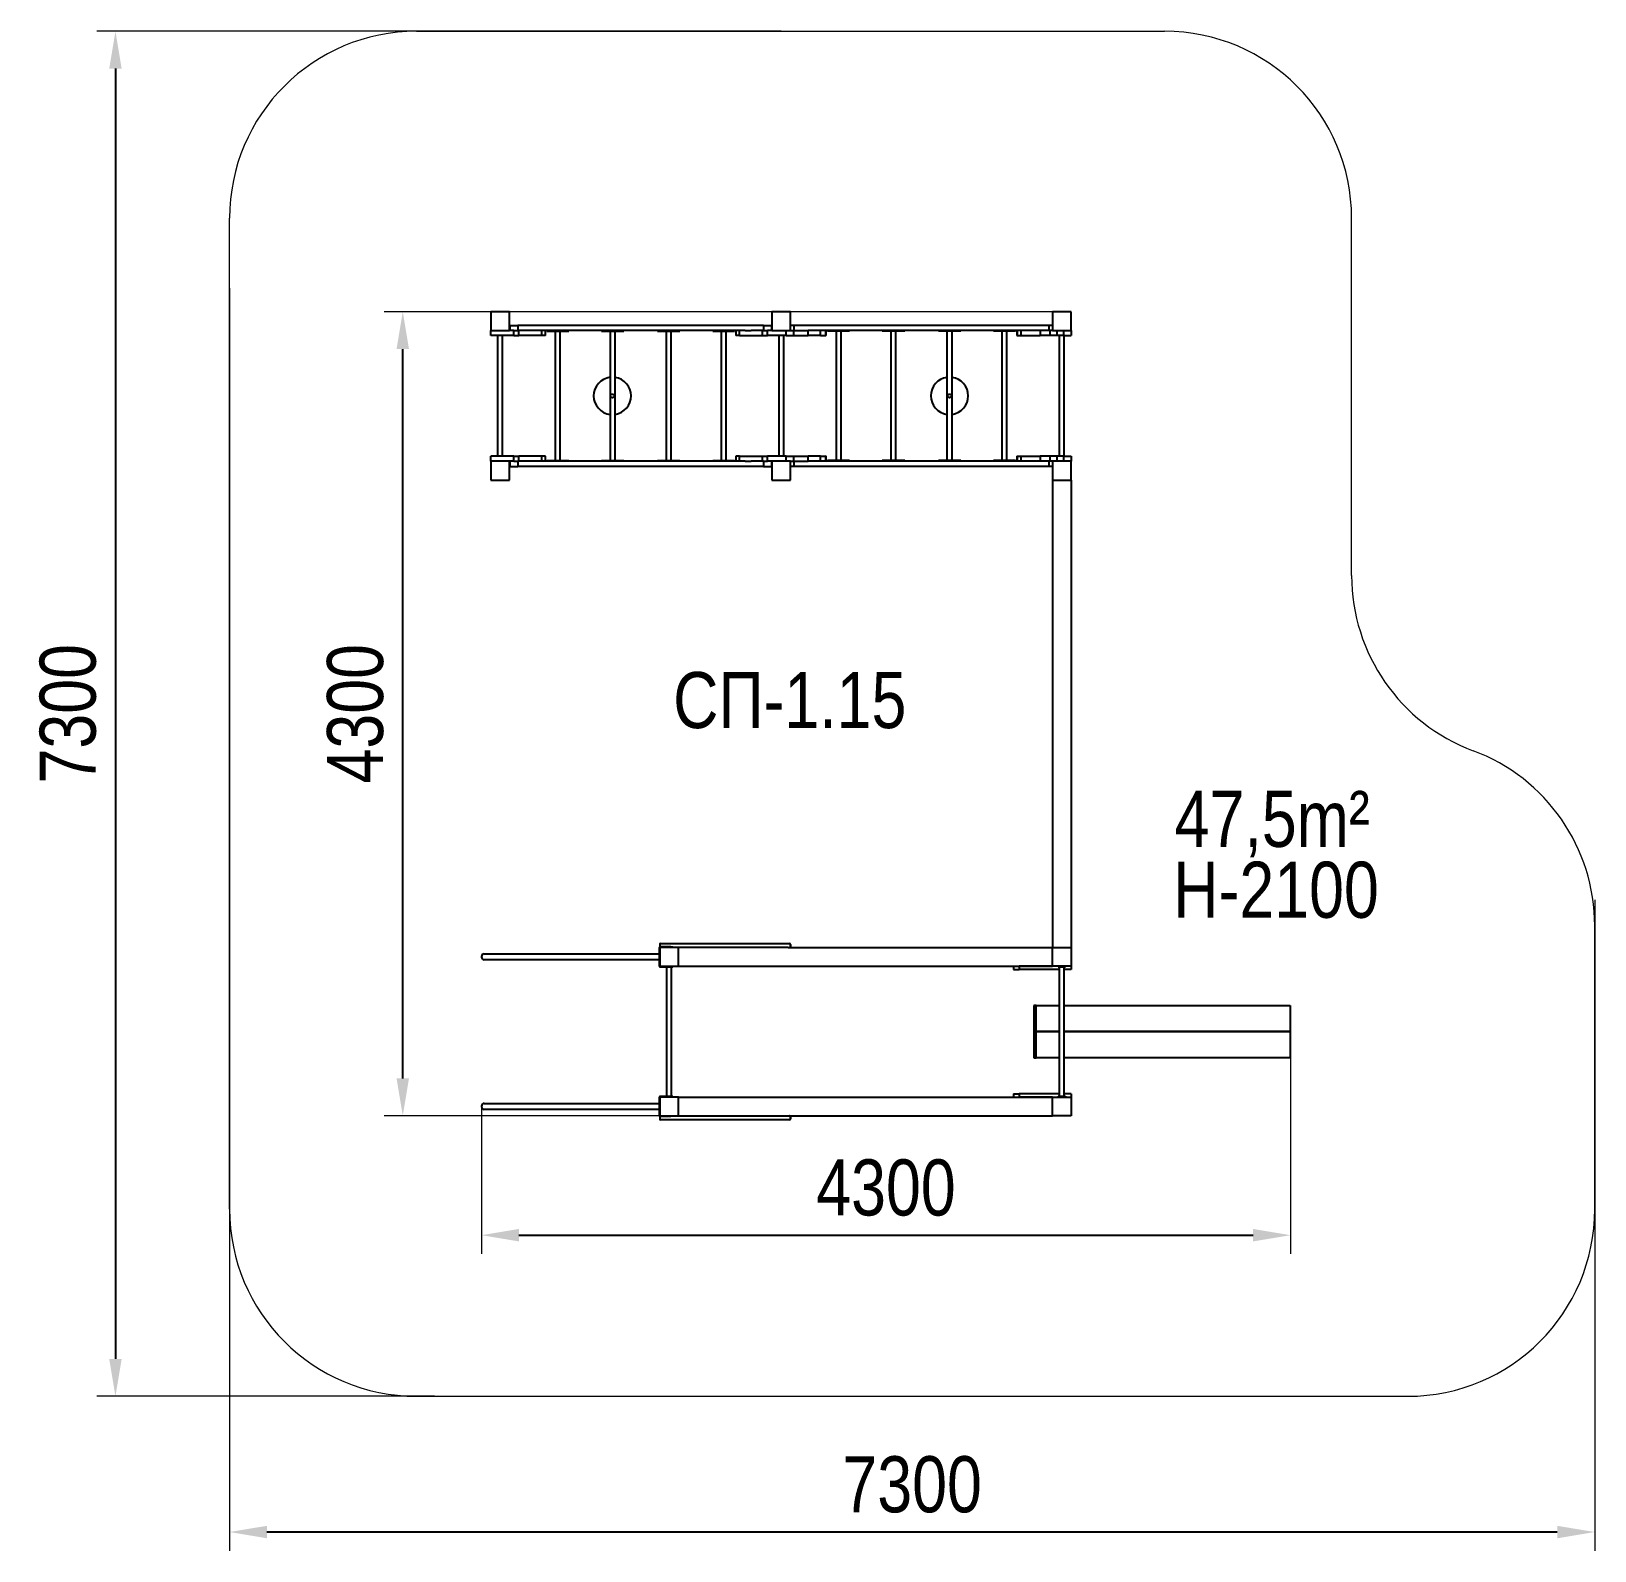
# Model space of a CAD drawing. Header units: millimetres. Extents: x -4784 to 3577, y -3849 to 4277.
import ezdxf

# ---------------------------------------------------------------- set-up
doc = ezdxf.new("R2010")
doc.units = ezdxf.units.MM
for name, color, linetype in [('DIKOM_АРТИКУЛ', 7, 'Continuous'), ('DIKOM_ЗОНА', 80, 'Continuous'), ('DIKOM_ОБЪЕКТ', 7, 'Continuous'), ('DIKOM_РАЗМЕР_ЗОНА', 7, 'Continuous'), ('DIKOM_РАЗМЕР_ОБЪЕКТА', 7, 'Continuous')]:
    doc.layers.add(name, color=color, linetype=linetype)
doc.styles.add('style1', font='arial.ttf', dxfattribs={"width": 0.8})
doc.dimstyles.new('1-50', dxfattribs={"dimtxt": 300, "dimasz": 200, "dimexe": 100, "dimexo": 0, "dimgap": 100, "dimtad": 1, "dimdec": 0, "dimtxsty": 'style1', "dimcen": 0, "dimclrd": 7, "dimclre": 7, "dimadec": 1, "dimazin": 2, "dimtfac": 1, "dimtdec": 0, "dimtmove": 0, "dimatfit": 3, "dimfxl": 0, "dimlwd": 25, "dimlwe": 18, "dimarcsym": 0})

# ---------------------------------------------------------------- blocks, each defined once
blk = doc.blocks.new('*D0')
at = {"layer": 'Defpoints', "color": 0, "transparency": 16777216}
for p in [(-3723.2, 2903.9), (3576.8, -368.2), (-3723.2, -3749)]:
    blk.add_point(p, dxfattribs=at)
at = {"layer": 'DIKOM_РАЗМЕР_ЗОНА', "color": 7, "lineweight": 18, "transparency": 16777216}
for p, q in [((-3723.2, 2903.9), (-3723.2, -3849)), ((3576.8, -368.2), (3576.8, -3849))]:
    blk.add_line(p, q, dxfattribs=at)
at = {"layer": 'DIKOM_РАЗМЕР_ЗОНА', "color": 7, "lineweight": 25, "transparency": 16777216}
blk.add_line((3376.8, -3749), (-3523.2, -3749), dxfattribs=at)
at = {"layer": 'DIKOM_РАЗМЕР_ЗОНА', "color": 7, "transparency": 16777216}
for points in [[(-3523.2, -3715.7), (-3523.2, -3782.3), (-3723.2, -3749)], [(3376.8, -3715.7), (3376.8, -3782.3), (3576.8, -3749)]]:
    blk.add_solid(points, dxfattribs=at)
at = {"layer": 'DIKOM_РАЗМЕР_ЗОНА', "color": 0, "transparency": 16777216, "insert": (-73.2, -3495.7), "char_height": 300, "attachment_point": 5, "style": 'style1'}
blk.add_mtext('7300', dxfattribs=at)
blk = doc.blocks.new('*D1')
at = {"layer": 'Defpoints', "color": 0, "transparency": 16777216}
for p in [(-773.3, 4277.3), (-4333.5, -3022.9), (-2627.7, -3022.9)]:
    blk.add_point(p, dxfattribs=at)
at = {"layer": 'DIKOM_РАЗМЕР_ЗОНА', "color": 7, "lineweight": 18, "transparency": 16777216}
for p, q in [((-773.3, 4277.3), (-4433.5, 4277.3)), ((-2627.7, -3022.9), (-4433.5, -3022.9))]:
    blk.add_line(p, q, dxfattribs=at)
at = {"layer": 'DIKOM_РАЗМЕР_ЗОНА', "color": 7, "lineweight": 25, "transparency": 16777216}
blk.add_line((-4333.5, 4077.3), (-4333.5, -2822.9), dxfattribs=at)
at = {"layer": 'DIKOM_РАЗМЕР_ЗОНА', "color": 7, "transparency": 16777216}
for points in [[(-4366.8, 4077.3), (-4300.2, 4077.3), (-4333.5, 4277.3)], [(-4366.8, -2822.9), (-4300.2, -2822.9), (-4333.5, -3022.9)]]:
    blk.add_solid(points, dxfattribs=at)
at = {"layer": 'DIKOM_РАЗМЕР_ЗОНА', "color": 0, "transparency": 16777216, "insert": (-4586.8, 627.2), "char_height": 300, "attachment_point": 5, "rotation": 90, "style": 'style1'}
blk.add_mtext('7300', dxfattribs=at)
blk = doc.blocks.new('*D2')
at = {"layer": 'Defpoints', "color": 0, "transparency": 16777216}
for p in [(1949.9, -1210.1), (-2376.2, -1471.7), (1949.9, -2161.5)]:
    blk.add_point(p, dxfattribs=at)
at = {"layer": 'DIKOM_РАЗМЕР_ОБЪЕКТА', "color": 7, "lineweight": 18, "transparency": 16777216}
for p, q in [((1949.9, -1210.1), (1949.9, -2261.5)), ((-2376.2, -1471.7), (-2376.2, -2261.5))]:
    blk.add_line(p, q, dxfattribs=at)
at = {"layer": 'DIKOM_РАЗМЕР_ОБЪЕКТА', "color": 7, "lineweight": 25, "transparency": 16777216}
blk.add_line((-2176.2, -2161.5), (1749.9, -2161.5), dxfattribs=at)
at = {"layer": 'DIKOM_РАЗМЕР_ОБЪЕКТА', "color": 7, "transparency": 16777216}
for points in [[(-2176.2, -2128.2), (-2176.2, -2194.8), (-2376.2, -2161.5)], [(1749.9, -2128.2), (1749.9, -2194.8), (1949.9, -2161.5)]]:
    blk.add_solid(points, dxfattribs=at)
at = {"layer": 'DIKOM_РАЗМЕР_ОБЪЕКТА', "color": 0, "transparency": 16777216, "insert": (-213.2, -1908.2), "char_height": 300, "attachment_point": 5, "style": 'style1'}
blk.add_mtext('4300', dxfattribs=at)
blk = doc.blocks.new('*D3')
at = {"layer": 'Defpoints', "color": 0, "transparency": 16777216}
for p in [(-2797, 2777.3), (676.8, 2777.3), (16.8, -1522.9)]:
    blk.add_point(p, dxfattribs=at)
at = {"layer": 'DIKOM_РАЗМЕР_ОБЪЕКТА', "color": 7, "lineweight": 18, "transparency": 16777216}
for p, q in [((676.8, 2777.3), (-2897, 2777.3)), ((16.8, -1522.9), (-2897, -1522.9))]:
    blk.add_line(p, q, dxfattribs=at)
at = {"layer": 'DIKOM_РАЗМЕР_ОБЪЕКТА', "color": 7, "lineweight": 25, "transparency": 16777216}
blk.add_line((-2797, -1322.9), (-2797, 2577.3), dxfattribs=at)
at = {"layer": 'DIKOM_РАЗМЕР_ОБЪЕКТА', "color": 7, "transparency": 16777216}
for points in [[(-2830.3, 2577.3), (-2763.7, 2577.3), (-2797, 2777.3)], [(-2830.3, -1322.9), (-2763.7, -1322.9), (-2797, -1522.9)]]:
    blk.add_solid(points, dxfattribs=at)
at = {"layer": 'DIKOM_РАЗМЕР_ОБЪЕКТА', "color": 0, "transparency": 16777216, "insert": (-3050.3, 627.2), "char_height": 300, "attachment_point": 5, "rotation": 90, "style": 'style1'}
blk.add_mtext('4300', dxfattribs=at)

msp = doc.modelspace()

# ---------------------------------------------------------------- linework, layer by layer
at = {"layer": 'DIKOM_ЗОНА', "color": 3, "lineweight": 15}
for p, q in [((-2723.2, 4277.3), (1276.8, 4277.3)), ((-3723.2, -2022.9), (-3723.2, 3277.3)), ((2276.8, 1366.4), (2276.8, 3277.3)), ((3576.8, -2022.9), (3576.8, -507.1)), ((-2723.2, -3022.9), (2576.8, -3022.9))]:
    msp.add_line(p, q, dxfattribs=at)
for centre, start, end in [((-2723.2, 3277.3), 90, 180), ((1276.8, 3277.3), 0, 90), ((3276.8, 1366.4), 180, 249.51268), ((2576.8, -507.1), 0, 69.51268), ((-2723.2, -2022.9), 180, 270), ((2576.8, -2022.9), 270, 0)]:
    msp.add_arc(centre, 1000, start, end, dxfattribs=at)
at = {"layer": 'DIKOM_ОБЪЕКТ'}
for p, q in [((-2326.4, 2777.3), (-2326.4, 2677.3)), ((-2226.4, 2777.3), (-2326.4, 2777.3)), ((-2226.4, 2677.3), (-2226.4, 2777.3)), ((-723.3, 2777.3), (-823.3, 2777.3)), ((-823.3, 2777.3), (-823.3, 2677.3)), ((-723.3, 2677.3), (-723.3, 2777.3)), ((676.8, 2777.3), (676.8, 2677.3)), ((776.8, 2777.3), (676.8, 2777.3)), ((776.8, 2677.3), (776.8, 2777.3)), ((-2326.4, 2677.3), (-2226.4, 2677.3)), ((-2326.4, 2650.3), (-2326.4, 2677.3)), ((-2203.3, 2677.3), (-2226.4, 2677.3)), ((-2224.8, 2704.3), (-2224.8, 2677.3)), ((-2224.8, 2704.3), (-2182.2, 2704.3)), ((-2203.3, 2650.3), (-2203.3, 2677.3)), ((-2203.3, 2677.3), (-2188.7, 2677.3)), ((-2188.7, 2677.3), (-2182.2, 2677.3)), ((-2182.2, 2704.3), (-2182.2, 2677.3)), ((-867.4, 2704.3), (-2182.2, 2704.3)), ((-2107.2, 2677.3), (-2182.2, 2677.3)), ((-2175.9, 2650.3), (-2175.9, 2677.3)), ((-2091.9, 2677.3), (-2107.2, 2677.3)), ((-966.3, 2677.3), (-2091.9, 2677.3)), ((-2052.9, 2650.3), (-2052.9, 2677.3)), ((-2033.9, 2650.3), (-2033.9, 2677.3)), ((-2027.1, 2677.3), (-2027.1, 2673.3)), ((-2002, 2677.3), (-2002, 2673.3)), ((-1924.7, 2677.3), (-1924.7, 2673.3)), ((-1909.9, 2673.3), (-1909.9, 2677.3)), ((-1734.6, 2677.3), (-1734.6, 2673.3)), ((-1713, 2677.3), (-1713, 2673.3)), ((-1633.3, 2677.3), (-1633.3, 2673.3)), ((-1614.8, 2673.3), (-1614.8, 2677.3)), ((-1434.9, 2677.3), (-1434.9, 2673.3)), ((-1416.4, 2677.3), (-1416.4, 2673.3)), ((-1336.7, 2677.3), (-1336.7, 2673.3)), ((-1315.1, 2673.3), (-1315.1, 2677.3)), ((-1139.8, 2677.3), (-1139.8, 2673.3)), ((-1125, 2677.3), (-1125, 2673.3)), ((-1047.7, 2677.3), (-1047.7, 2673.3)), ((-1022.5, 2673.3), (-1022.5, 2677.3)), ((-1015.8, 2677.3), (-1015.8, 2650.3)), ((-996.8, 2650.3), (-996.8, 2677.3)), ((-966.3, 2677.3), (-933.8, 2677.3)), ((-867.4, 2677.3), (-933.8, 2677.3)), ((-873.8, 2650.3), (-873.8, 2677.3)), ((-867.4, 2704.3), (-867.4, 2677.3)), ((-867.4, 2704.3), (-824.8, 2704.3)), ((-867.4, 2677.3), (-861.1, 2677.3)), ((-861.1, 2677.3), (-846.4, 2677.3)), ((-846.4, 2650.3), (-846.4, 2677.3)), ((-823.3, 2677.3), (-846.4, 2677.3)), ((-824.8, 2704.3), (-824.8, 2677.3)), ((-823.3, 2677.3), (-723.3, 2677.3)), ((-746.4, 2650.3), (-746.4, 2677.3)), ((-723.2, 2677.3), (-723.2, 2704.3)), ((-705, 2704.3), (-723.2, 2704.3)), ((-723.2, 2677.3), (-705.3, 2677.3)), ((-705.3, 2650.3), (-705.3, 2677.3)), ((-705.3, 2677.3), (-628.6, 2677.3)), ((-705, 2677.3), (-705, 2704.3)), ((658.6, 2704.3), (-705, 2704.3)), ((-628.6, 2650.3), (-628.6, 2677.3)), ((-622, 2677.3), (-628.6, 2677.3)), ((612.4, 2677.3), (-622, 2677.3)), ((-563.7, 2650.3), (-563.7, 2677.3)), ((-534.4, 2650.3), (-534.4, 2677.3)), ((-532.3, 2650.3), (-532.3, 2677.3)), ((-525.5, 2677.3), (-525.5, 2673.3)), ((-510.7, 2673.3), (-510.7, 2677.3)), ((-433.4, 2673.3), (-433.4, 2677.3)), ((-408.3, 2673.3), (-408.3, 2677.3)), ((-233, 2677.3), (-233, 2673.3)), ((-214.6, 2673.3), (-214.6, 2677.3)), ((-134.8, 2673.3), (-134.8, 2677.3)), ((-113.2, 2673.3), (-113.2, 2677.3)), ((66.8, 2677.3), (66.8, 2673.3)), ((88.3, 2673.3), (88.3, 2677.3)), ((168.1, 2673.3), (168.1, 2677.3)), ((186.5, 2673.3), (186.5, 2677.3)), ((361.8, 2677.3), (361.8, 2673.3)), ((386.9, 2673.3), (386.9, 2677.3)), ((464.2, 2673.3), (464.2, 2677.3)), ((479.1, 2673.3), (479.1, 2677.3)), ((485.8, 2677.3), (485.8, 2650.3)), ((488.1, 2677.3), (488.1, 2650.3)), ((507.7, 2677.3), (507.7, 2650.3)), ((610.9, 2677.3), (610.9, 2650.3)), ((663.2, 2677.3), (612.4, 2677.3)), ((658.6, 2677.3), (658.6, 2704.3)), ((676.8, 2704.3), (658.6, 2704.3)), ((663.2, 2677.3), (663.2, 2650.3)), ((676.8, 2677.3), (663.2, 2677.3)), ((676.8, 2677.3), (776.8, 2677.3)), ((699.9, 2677.3), (699.9, 2650.3)), ((736.8, 2677.3), (736.8, 2650.3)), ((776.8, 2677.3), (776.8, 2650.3)), ((-2203.3, 2650.3), (-2326.4, 2650.3)), ((-2289.9, 2650.3), (-2289.9, 2004.3)), ((-2262.9, 2004.3), (-2262.9, 2650.3)), ((-2203.3, 2650.3), (-2175.9, 2650.3)), ((-2052.9, 2650.3), (-2175.9, 2650.3)), ((-2033.9, 2650.3), (-2052.9, 2650.3)), ((-2027.1, 2673.3), (-2002, 2673.3)), ((-2002, 2673.3), (-1924.7, 2673.3)), ((-1982, 2673.3), (-1982, 1981.3)), ((-1955, 1981.3), (-1955, 2673.3)), ((-1924.7, 2673.3), (-1909.9, 2673.3)), ((-1734.6, 2673.3), (-1713, 2673.3)), ((-1713, 2673.3), (-1633.3, 2673.3)), ((-1688.2, 2673.3), (-1688.2, 1981.3)), ((-1661.2, 1981.3), (-1661.2, 2673.3)), ((-1633.3, 2673.3), (-1614.8, 2673.3)), ((-1434.9, 2673.3), (-1416.4, 2673.3)), ((-1416.4, 2673.3), (-1336.7, 2673.3)), ((-1388.5, 2673.3), (-1388.5, 1981.3)), ((-1361.5, 1981.3), (-1361.5, 2673.3)), ((-1336.7, 2673.3), (-1315.1, 2673.3)), ((-1139.8, 2673.3), (-1125, 2673.3)), ((-1125, 2673.3), (-1047.7, 2673.3)), ((-1094.7, 2673.3), (-1094.7, 1981.3)), ((-1067.7, 1981.3), (-1067.7, 2673.3)), ((-1047.7, 2673.3), (-1022.5, 2673.3)), ((-996.8, 2650.3), (-1015.8, 2650.3)), ((-996.8, 2650.3), (-873.8, 2650.3)), ((-873.8, 2650.3), (-846.4, 2650.3)), ((-746.4, 2650.3), (-846.4, 2650.3)), ((-786.8, 2650.3), (-786.8, 2004.3)), ((-759.8, 2004.3), (-759.8, 2650.3)), ((-746.4, 2650.3), (-705.3, 2650.3)), ((-705.3, 2650.3), (-628.6, 2650.3)), ((-563.7, 2650.3), (-628.6, 2650.3)), ((-563.7, 2650.3), (-534.4, 2650.3)), ((-532.3, 2650.3), (-534.4, 2650.3)), ((-510.7, 2673.3), (-525.5, 2673.3)), ((-433.4, 2673.3), (-510.7, 2673.3)), ((-480.4, 2673.3), (-480.4, 1981.3)), ((-453.4, 1981.3), (-453.4, 2673.3)), ((-408.3, 2673.3), (-433.4, 2673.3)), ((-214.6, 2673.3), (-233, 2673.3)), ((-134.8, 2673.3), (-214.6, 2673.3)), ((-186.6, 2673.3), (-186.6, 1981.3)), ((-159.6, 1981.3), (-159.6, 2673.3)), ((-113.2, 2673.3), (-134.8, 2673.3)), ((88.3, 2673.3), (66.8, 2673.3)), ((168.1, 2673.3), (88.3, 2673.3)), ((113.1, 2673.3), (113.1, 1981.3)), ((140.1, 1981.3), (140.1, 2673.3)), ((186.5, 2673.3), (168.1, 2673.3)), ((386.9, 2673.3), (361.8, 2673.3)), ((464.2, 2673.3), (386.9, 2673.3)), ((406.9, 2673.3), (406.9, 1981.3)), ((433.9, 1981.3), (433.9, 2673.3)), ((479.1, 2673.3), (464.2, 2673.3)), ((485.8, 2650.3), (488.1, 2650.3)), ((488.1, 2650.3), (507.7, 2650.3)), ((507.7, 2650.3), (610.9, 2650.3)), ((663.2, 2650.3), (610.9, 2650.3)), ((699.9, 2650.3), (663.2, 2650.3)), ((736.8, 2650.3), (699.9, 2650.3)), ((713.3, 2650.3), (713.3, 2004.3)), ((736.8, 2650.3), (776.8, 2650.3)), ((740.3, 2004.3), (740.3, 2650.3)), ((-2326.4, 1977.3), (-2326.4, 2004.3)), ((-2203.3, 2004.3), (-2326.4, 2004.3)), ((-2326.4, 1977.3), (-2326.4, 1877.3)), ((-2226.4, 1977.3), (-2326.4, 1977.3)), ((-2226.4, 1877.3), (-2226.4, 1977.3)), ((-2203.3, 1977.3), (-2226.4, 1977.3)), ((-2224.8, 1977.3), (-2224.8, 1950.3)), ((-2224.8, 1950.3), (-2182.2, 1950.3)), ((-2203.3, 1977.3), (-2203.3, 2004.3)), ((-2203.3, 2004.3), (-2175.9, 2004.3)), ((-2203.3, 1977.3), (-2188.7, 1977.3)), ((-2188.7, 1977.3), (-2182.2, 1977.3)), ((-2182.2, 1977.3), (-2182.2, 1950.3)), ((-2107.2, 1977.3), (-2182.2, 1977.3)), ((-867.4, 1950.3), (-2182.2, 1950.3)), ((-2175.9, 1977.3), (-2175.9, 2004.3)), ((-2052.9, 2004.3), (-2175.9, 2004.3)), ((-2091.9, 1977.3), (-2107.2, 1977.3)), ((-966.3, 1977.3), (-2091.9, 1977.3)), ((-2052.9, 1977.3), (-2052.9, 2004.3)), ((-2033.9, 2004.3), (-2052.9, 2004.3)), ((-2033.9, 1977.3), (-2033.9, 2004.3)), ((-2027.1, 1981.3), (-2027.1, 1977.3)), ((-2027.1, 1981.3), (-2002, 1981.3)), ((-2002, 1981.3), (-2002, 1977.3)), ((-2002, 1981.3), (-1924.7, 1981.3)), ((-1924.7, 1981.3), (-1924.7, 1977.3)), ((-1924.7, 1981.3), (-1909.9, 1981.3)), ((-1909.9, 1977.3), (-1909.9, 1981.3)), ((-1734.6, 1981.3), (-1734.6, 1977.3)), ((-1734.6, 1981.3), (-1713, 1981.3)), ((-1713, 1981.3), (-1713, 1977.3)), ((-1713, 1981.3), (-1633.3, 1981.3)), ((-1633.3, 1981.3), (-1633.3, 1977.3)), ((-1633.3, 1981.3), (-1614.8, 1981.3)), ((-1614.8, 1977.3), (-1614.8, 1981.3)), ((-1434.9, 1981.3), (-1434.9, 1977.3)), ((-1434.9, 1981.3), (-1416.4, 1981.3)), ((-1416.4, 1981.3), (-1416.4, 1977.3)), ((-1416.4, 1981.3), (-1336.7, 1981.3)), ((-1336.7, 1981.3), (-1336.7, 1977.3)), ((-1336.7, 1981.3), (-1315.1, 1981.3)), ((-1315.1, 1977.3), (-1315.1, 1981.3)), ((-1139.8, 1981.3), (-1139.8, 1977.3)), ((-1139.8, 1981.3), (-1125, 1981.3)), ((-1125, 1981.3), (-1125, 1977.3)), ((-1125, 1981.3), (-1047.7, 1981.3)), ((-1047.7, 1981.3), (-1047.7, 1977.3)), ((-1047.7, 1981.3), (-1022.5, 1981.3)), ((-1022.5, 1977.3), (-1022.5, 1981.3)), ((-1015.8, 2004.3), (-1015.8, 1977.3)), ((-996.8, 2004.3), (-1015.8, 2004.3)), ((-996.8, 1977.3), (-996.8, 2004.3)), ((-996.8, 2004.3), (-873.8, 2004.3)), ((-966.3, 1977.3), (-933.8, 1977.3)), ((-867.4, 1977.3), (-933.8, 1977.3)), ((-873.8, 1977.3), (-873.8, 2004.3)), ((-873.8, 2004.3), (-846.4, 2004.3)), ((-867.4, 1977.3), (-867.4, 1950.3)), ((-867.4, 1977.3), (-861.1, 1977.3)), ((-867.4, 1950.3), (-824.8, 1950.3)), ((-861.1, 1977.3), (-846.4, 1977.3)), ((-846.4, 1977.3), (-846.4, 2004.3)), ((-746.4, 2004.3), (-846.4, 2004.3)), ((-823.3, 1977.3), (-846.4, 1977.3)), ((-824.8, 1977.3), (-824.8, 1950.3)), ((-823.3, 1977.3), (-823.3, 1877.3)), ((-723.3, 1977.3), (-823.3, 1977.3)), ((-746.4, 1977.3), (-746.4, 2004.3)), ((-746.4, 2004.3), (-705.3, 2004.3)), ((-723.3, 1877.3), (-723.3, 1977.3)), ((-723.2, 1977.3), (-705.3, 1977.3)), ((-723.2, 1950.3), (-723.2, 1977.3)), ((-705, 1950.3), (-723.2, 1950.3)), ((-705.3, 1977.3), (-705.3, 2004.3)), ((-705.3, 2004.3), (-628.6, 2004.3)), ((-705.3, 1977.3), (-628.6, 1977.3)), ((-705, 1950.3), (-705, 1977.3)), ((658.6, 1950.3), (-705, 1950.3)), ((-628.6, 1977.3), (-628.6, 2004.3)), ((-563.7, 2004.3), (-628.6, 2004.3)), ((-622, 1977.3), (-628.6, 1977.3)), ((612.4, 1977.3), (-622, 1977.3)), ((-563.7, 1977.3), (-563.7, 2004.3)), ((-563.7, 2004.3), (-534.4, 2004.3)), ((-534.4, 1977.3), (-534.4, 2004.3)), ((-532.3, 2004.3), (-534.4, 2004.3)), ((-532.3, 1977.3), (-532.3, 2004.3)), ((-525.5, 1981.3), (-525.5, 1977.3)), ((-510.7, 1981.3), (-525.5, 1981.3)), ((-510.7, 1977.3), (-510.7, 1981.3)), ((-433.4, 1981.3), (-510.7, 1981.3)), ((-433.4, 1977.3), (-433.4, 1981.3)), ((-408.3, 1981.3), (-433.4, 1981.3)), ((-408.3, 1977.3), (-408.3, 1981.3)), ((-233, 1981.3), (-233, 1977.3)), ((-214.6, 1981.3), (-233, 1981.3)), ((-214.6, 1977.3), (-214.6, 1981.3)), ((-134.8, 1981.3), (-214.6, 1981.3)), ((-134.8, 1977.3), (-134.8, 1981.3)), ((-113.2, 1981.3), (-134.8, 1981.3)), ((-113.2, 1977.3), (-113.2, 1981.3)), ((66.8, 1981.3), (66.8, 1977.3)), ((88.3, 1981.3), (66.8, 1981.3)), ((88.3, 1977.3), (88.3, 1981.3)), ((168.1, 1981.3), (88.3, 1981.3)), ((168.1, 1977.3), (168.1, 1981.3)), ((186.5, 1981.3), (168.1, 1981.3)), ((186.5, 1977.3), (186.5, 1981.3)), ((361.8, 1981.3), (361.8, 1977.3)), ((386.9, 1981.3), (361.8, 1981.3)), ((386.9, 1977.3), (386.9, 1981.3)), ((464.2, 1981.3), (386.9, 1981.3)), ((464.2, 1977.3), (464.2, 1981.3)), ((479.1, 1981.3), (464.2, 1981.3)), ((479.1, 1977.3), (479.1, 1981.3)), ((485.8, 2004.3), (485.8, 1977.3)), ((485.8, 2004.3), (488.1, 2004.3)), ((488.1, 2004.3), (488.1, 1977.3)), ((488.1, 2004.3), (507.7, 2004.3)), ((507.7, 2004.3), (507.7, 1977.3)), ((507.7, 2004.3), (610.9, 2004.3)), ((610.9, 2004.3), (610.9, 1977.3)), ((663.2, 2004.3), (610.9, 2004.3)), ((663.2, 1977.3), (612.4, 1977.3)), ((658.6, 1950.3), (658.6, 1977.3)), ((676.8, 1950.3), (658.6, 1950.3)), ((663.2, 2004.3), (663.2, 1977.3)), ((699.9, 2004.3), (663.2, 2004.3)), ((676.8, 1977.3), (663.2, 1977.3)), ((776.8, 1977.3), (676.8, 1977.3)), ((676.8, 1977.3), (676.8, 1877.3)), ((699.9, 2004.3), (699.9, 1977.3)), ((736.8, 2004.3), (699.9, 2004.3)), ((736.8, 2004.3), (736.8, 1977.3)), ((736.8, 2004.3), (776.8, 2004.3)), ((776.8, 2004.3), (776.8, 1977.3)), ((776.8, 1877.3), (776.8, 1977.3)), ((-2326.4, 1877.3), (-2226.4, 1877.3)), ((-823.3, 1877.3), (-723.3, 1877.3)), ((676.8, 1877.3), (776.8, 1877.3)), ((676.8, 1877.3), (676.8, -622.7)), ((776.8, 1877.3), (776.8, -622.7)), ((-2361.2, -656.7), (-2244.2, -656.7)), ((-2244.2, -656.7), (-1426.2, -656.7)), ((-1426.2, -624.7), (-1426.2, -720.7)), ((-1423.2, -606.7), (-1423.2, -617.7)), ((-1323.2, -622.7), (-1423.2, -622.7)), ((-1423.2, -622.7), (-1423.2, -722.7)), ((-1363.2, -619.7), (-1421.2, -619.7)), ((-1418.2, -601.7), (-1402.8, -601.7)), ((-1402.8, -601.7), (-728.5, -601.7)), ((-1363.2, -622.7), (-1363.2, -619.7)), ((-1363.2, -619.7), (-1353.2, -619.7)), ((-1353.2, -619.7), (-1353.2, -622.7)), ((-735.4, -622.7), (-1323.2, -622.7)), ((-1323.2, -722.7), (-1323.2, -622.7)), ((-735.4, -622.7), (676.8, -622.7)), ((-728.5, -601.7), (-728.5, -601.7)), ((-723.5, -617.7), (-723.5, -606.7)), ((-723.5, -606.7), (-723.5, -617.7)), ((-723.5, -606.7), (-723.5, -606.7)), ((-723.5, -617.7), (-723.5, -617.7)), ((676.8, -622.7), (776.8, -622.7)), ((676.8, -722.7), (676.8, -622.7)), ((776.8, -622.7), (776.8, -722.7)), ((-2376.2, -671.7), (-2376.2, -673.7)), ((-2244.2, -688.7), (-2361.2, -688.7)), ((-1426.2, -688.7), (-2244.2, -688.7)), ((-1423.2, -722.7), (-1323.2, -722.7)), ((-1421.2, -725.7), (-1393.2, -725.7)), ((-1393.2, -722.7), (-1393.2, -726.7)), ((-1393.2, -726.7), (-1353.2, -726.7)), ((-1386.7, -726.7), (-1386.7, -1418.7)), ((-1359.7, -1418.7), (-1359.7, -726.7)), ((-1353.2, -722.7), (-1353.2, -725.7)), ((-1353.2, -722.7), (-1353.2, -726.7)), ((-1323.2, -722.7), (676.8, -722.7)), ((469.2, -722.7), (469.2, -740.7)), ((469.2, -740.7), (499.2, -740.7)), ((499.2, -722.7), (499.2, -740.7)), ((676.8, -722.7), (499.2, -722.7)), ((713.3, -740.7), (499.2, -740.7)), ((776.8, -722.7), (676.8, -722.7)), ((706.8, -722.7), (706.8, -726.7)), ((706.8, -726.7), (746.8, -726.7)), ((713.3, -726.7), (713.3, -1418.7)), ((740.3, -1418.7), (740.3, -726.7)), ((776.8, -740.7), (740.3, -740.7)), ((746.8, -722.7), (746.8, -726.7)), ((776.8, -722.7), (776.8, -740.7)), ((576.8, -932.7), (576.8, -1072.7)), ((589.5, -932.7), (576.8, -932.7)), ((589.5, -1072.7), (589.5, -932.7)), ((589.5, -932.7), (713.3, -932.7)), ((740.3, -932.7), (1948.9, -932.7)), ((1949.9, -1071.8), (1949.9, -933.6)), ((576.8, -1072.7), (576.8, -1212.7)), ((589.5, -1072.7), (576.8, -1072.7)), ((576.8, -1072.7), (589.5, -1072.7)), ((589.5, -1212.7), (589.5, -1072.7)), ((589.5, -1072.7), (713.3, -1072.7)), ((713.3, -1072.7), (589.5, -1072.7)), ((740.3, -1072.7), (1948.9, -1072.7)), ((1948.9, -1072.7), (740.3, -1072.7)), ((1949.9, -1211.8), (1949.9, -1073.6)), ((576.8, -1212.7), (589.5, -1212.7)), ((713.3, -1212.7), (589.5, -1212.7)), ((1948.9, -1212.7), (740.3, -1212.7)), ((-1393.2, -1419.7), (-1421.2, -1419.7)), ((-1393.2, -1418.7), (-1393.2, -1422.7)), ((-1393.2, -1418.7), (-1353.2, -1418.7)), ((-1353.2, -1418.7), (-1353.2, -1422.7)), ((469.2, -1404.7), (469.2, -1422.7)), ((469.2, -1404.7), (499.2, -1404.7)), ((499.2, -1404.7), (499.2, -1422.7)), ((713.3, -1404.7), (499.2, -1404.7)), ((706.8, -1418.7), (706.8, -1422.7)), ((706.8, -1418.7), (746.8, -1418.7)), ((776.8, -1404.7), (740.3, -1404.7)), ((746.8, -1418.7), (746.8, -1422.7)), ((776.8, -1404.7), (776.8, -1422.7)), ((-2376.2, -1471.7), (-2376.2, -1473.7)), ((-2361.2, -1456.7), (-2244.2, -1456.7)), ((-2244.2, -1488.7), (-2361.2, -1488.7)), ((-2244.2, -1456.7), (-1426.2, -1456.7)), ((-1426.2, -1488.7), (-2244.2, -1488.7)), ((-1426.2, -1424.7), (-1426.2, -1520.7)), ((-1323.2, -1422.7), (-1423.2, -1422.7)), ((-1423.2, -1422.7), (-1423.2, -1522.7)), ((-1323.2, -1522.7), (-1323.2, -1422.7)), ((-1323.2, -1422.7), (676.8, -1422.7)), ((676.8, -1422.7), (499.2, -1422.7)), ((676.8, -1522.7), (676.8, -1422.7)), ((676.8, -1422.7), (776.8, -1422.7)), ((776.8, -1422.7), (776.8, -1522.7)), ((-1423.2, -1522.7), (-1323.2, -1522.7)), ((-1423.2, -1527.7), (-1423.2, -1538.7)), ((-1421.2, -1525.7), (-1363.2, -1525.7)), ((-1402.8, -1543.7), (-1418.2, -1543.7)), ((-728.5, -1543.7), (-1402.8, -1543.7)), ((-1363.2, -1525.7), (-1363.2, -1522.7)), ((-1353.2, -1525.7), (-1363.2, -1525.7)), ((-1353.2, -1522.7), (-1353.2, -1525.7)), ((-1323.2, -1522.7), (-735.4, -1522.7)), ((-735.4, -1522.7), (676.8, -1522.7)), ((-728.5, -1543.7), (-728.5, -1543.7)), ((-723.5, -1538.7), (-723.5, -1527.7)), ((-723.5, -1527.7), (-723.5, -1538.7)), ((-723.5, -1527.7), (-723.5, -1527.7)), ((-723.5, -1538.7), (-723.5, -1538.7)), ((776.8, -1522.7), (676.8, -1522.7))]:
    msp.add_line(p, q, dxfattribs=at)
for centre in [(-1676.4, 2327.3), (126.8, 2327.3)]:
    msp.add_circle(centre, 10, dxfattribs=at)
for centre, radius, start, end in [((-1676.4, 2327.3), 100, 96.78571, 263.21429), ((-1676.4, 2327.3), 100, 0, 81.26621), ((126.8, 2327.3), 100, 97.86008, 262.13992), ((126.8, 2327.3), 100, 0, 82.34282), ((-1676.4, 2327.3), 100, 278.73379, 0), ((126.8, 2327.3), 100, 277.65718, 0), ((-2361.2, -671.7), 15, 90, 180), ((-1421.2, -624.7), 5, 90, 180), ((-1418.2, -606.7), 5, 90, 180), ((-1418.2, -617.7), 5, 180, 206.40486), ((-728.5, -606.7), 5, 0, 90), ((-728.5, -606.7), 5, 359.98822, 89.98393), ((-728.5, -617.7), 5, 270, 0), ((-728.5, -617.7), 5, 270.01607, 0.01178), ((-2361.2, -673.7), 15, 180, 270), ((-1421.2, -720.7), 5, 180, 270), ((-1421.2, -1424.7), 5, 90, 180), ((-2361.2, -1471.7), 15, 90, 180), ((-2361.2, -1473.7), 15, 180, 270), ((-1421.2, -1520.7), 5, 180, 270), ((-1418.2, -1527.7), 5, 153.59497, 180), ((-1418.2, -1538.7), 5, 180, 270), ((-728.5, -1527.7), 5, 0, 90), ((-728.5, -1527.7), 5, 359.98763, 89.98788), ((-728.5, -1538.7), 5, 270, 0), ((-728.5, -1538.7), 5, 270.01212, 0.01783)]:
    msp.add_arc(centre, radius, start, end, dxfattribs=at)

# ---------------------------------------------------------------- texts
at = {"layer": 'DIKOM_АРТИКУЛ', "color": 7, "linetype": 'Continuous', "lineweight": 15, "insert": (-1351.2, 850.5), "char_height": 300, "width": 1667.537, "attachment_point": 1, "style": 'style1'}
msp.add_mtext('{\\fArial|b0|i0|c204|p34;СП}-1.15', dxfattribs=at)
at = {"layer": 'DIKOM_РАЗМЕР_ОБЪЕКТА', "char_height": 300, "width": 5885.531, "attachment_point": 1, "style": 'style1'}
for s, insert in [('47,5m²', (1330.5, 215.1)), ('H-2100', (1322.8, -163.9))]:
    msp.add_mtext(s, dxfattribs=dict(at, insert=insert))

# ---------------------------------------------------------------- dimensions: what is measured, and where the dimension line sits
at = {"layer": 'DIKOM_РАЗМЕР_ЗОНА'}
dim = msp.add_linear_dim(base=(-4333.5, -3022.9), p1=(-773.3, 4277.3), p2=(-2627.7, -3022.9), angle=270, text='7300', dimstyle='1-50', dxfattribs=at)
dim.commit()
dim.dimension.update_dxf_attribs({"geometry": '*D1', "text_midpoint": (-4333.5, 627.2), "dimtype": 160})
dim = msp.add_linear_dim(base=(-3723.2, -3749), p1=(3576.8, -368.2), p2=(-3723.2, 2903.9), angle=180, dimstyle='1-50', dxfattribs=at)
dim.commit()
dim.dimension.update_dxf_attribs({"geometry": '*D0', "text_midpoint": (-73.2, -3749), "dimtype": 160})
at = {"layer": 'DIKOM_РАЗМЕР_ОБЪЕКТА'}
for base, p1, p2, angle, picture, middle in [((-2797, 2777.3), (16.8, -1522.9), (676.8, 2777.3), 270, '*D3', (-2797, 627.2)), ((1949.9, -2161.5), (-2376.2, -1471.7), (1949.9, -1210.1), 180, '*D2', (-213.2, -2161.5))]:
    dim = msp.add_linear_dim(base=base, p1=p1, p2=p2, angle=angle, text='4300', dimstyle='1-50', dxfattribs=at)
    dim.commit()
    dim.dimension.update_dxf_attribs({"geometry": picture, "text_midpoint": middle, "dimtype": 160})

doc.saveas('drawing.dxf')
